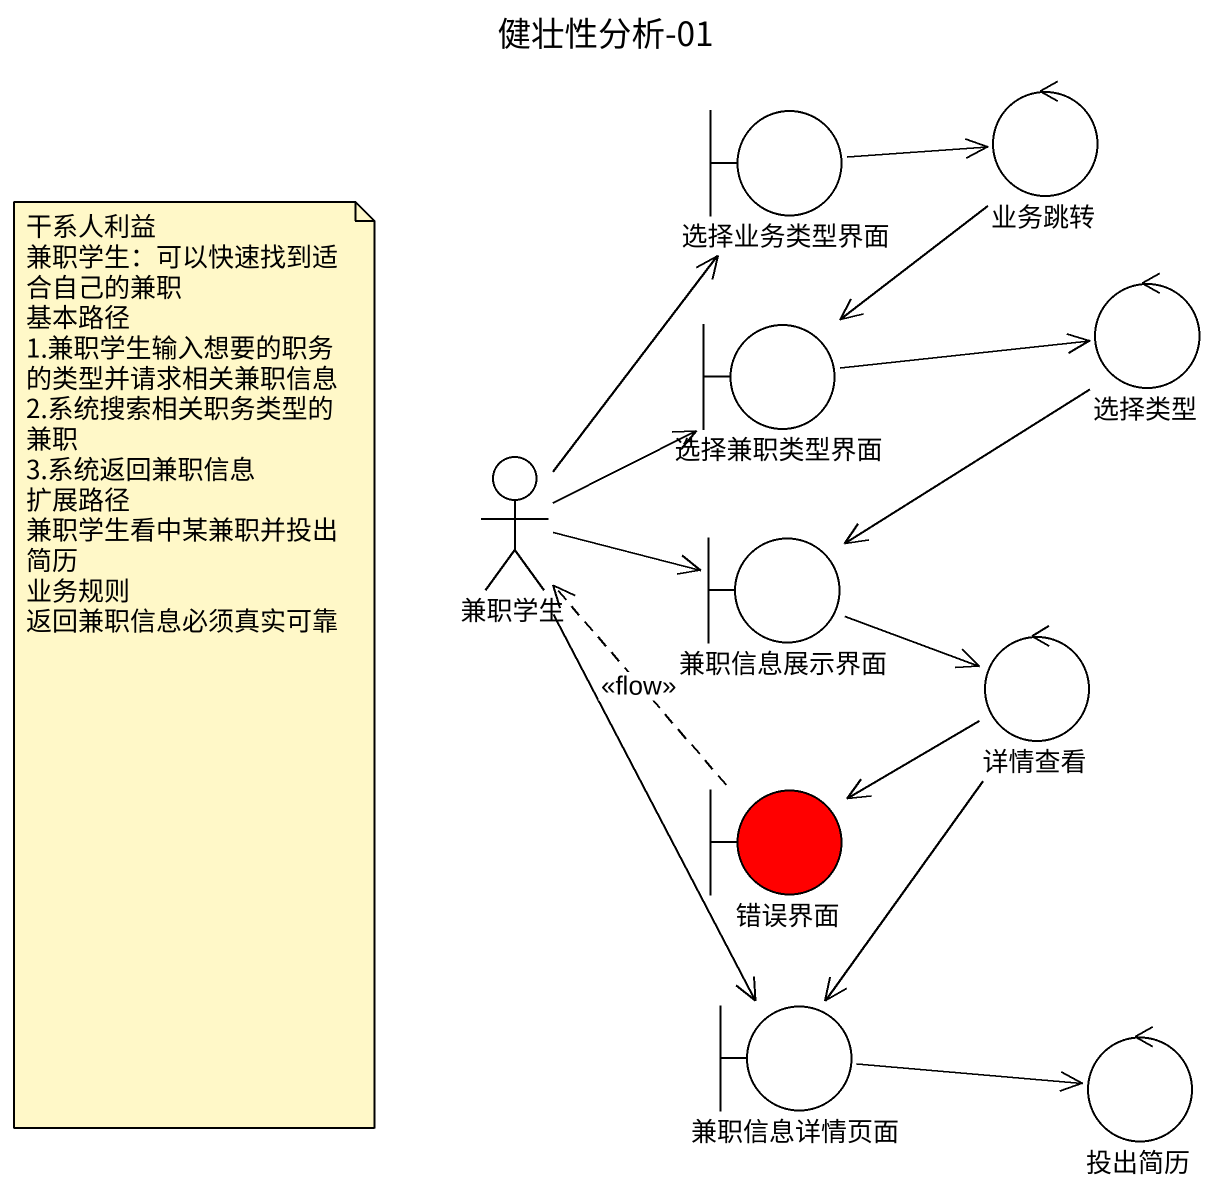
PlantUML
@startuml
title 健壮性分析-01
boundary 选择业务类型界面
control 业务跳转
boundary 选择兼职类型界面
control 选择类型
actor 兼职学生
boundary 兼职信息展示界面
control 详情查看
boundary 错误界面 #FF0000
boundary 兼职信息详情页面
control 投出简历
选择业务类型界面 -right-> 业务跳转
业务跳转 --> 选择兼职类型界面
选择兼职类型界面 -right-> 选择类型
选择类型 --> 兼职信息展示界面
兼职学生 -up-> 选择业务类型界面
兼职学生 -up-> 选择兼职类型界面
兼职学生 -right-> 兼职信息展示界面
兼职学生 --> 兼职信息详情页面
兼职信息展示界面 -right-> 详情查看
详情查看 --> 错误界面
详情查看 --> 兼职信息详情页面
错误界面 .up.> 兼职学生 : <<flow>>
兼职信息详情页面 -right-> 投出简历
note as N1
  干系人利益
  兼职学生：可以快速找到适合自己的兼职
  基本路径
  1.兼职学生输入想要的职务的类型并请求相关兼职信息
  2.系统搜索相关职务类型的兼职
  3.系统返回兼职信息
  扩展路径
  兼职学生看中某兼职并投出简历
  业务规则
  返回兼职信息必须真实可靠
end note
@enduml
